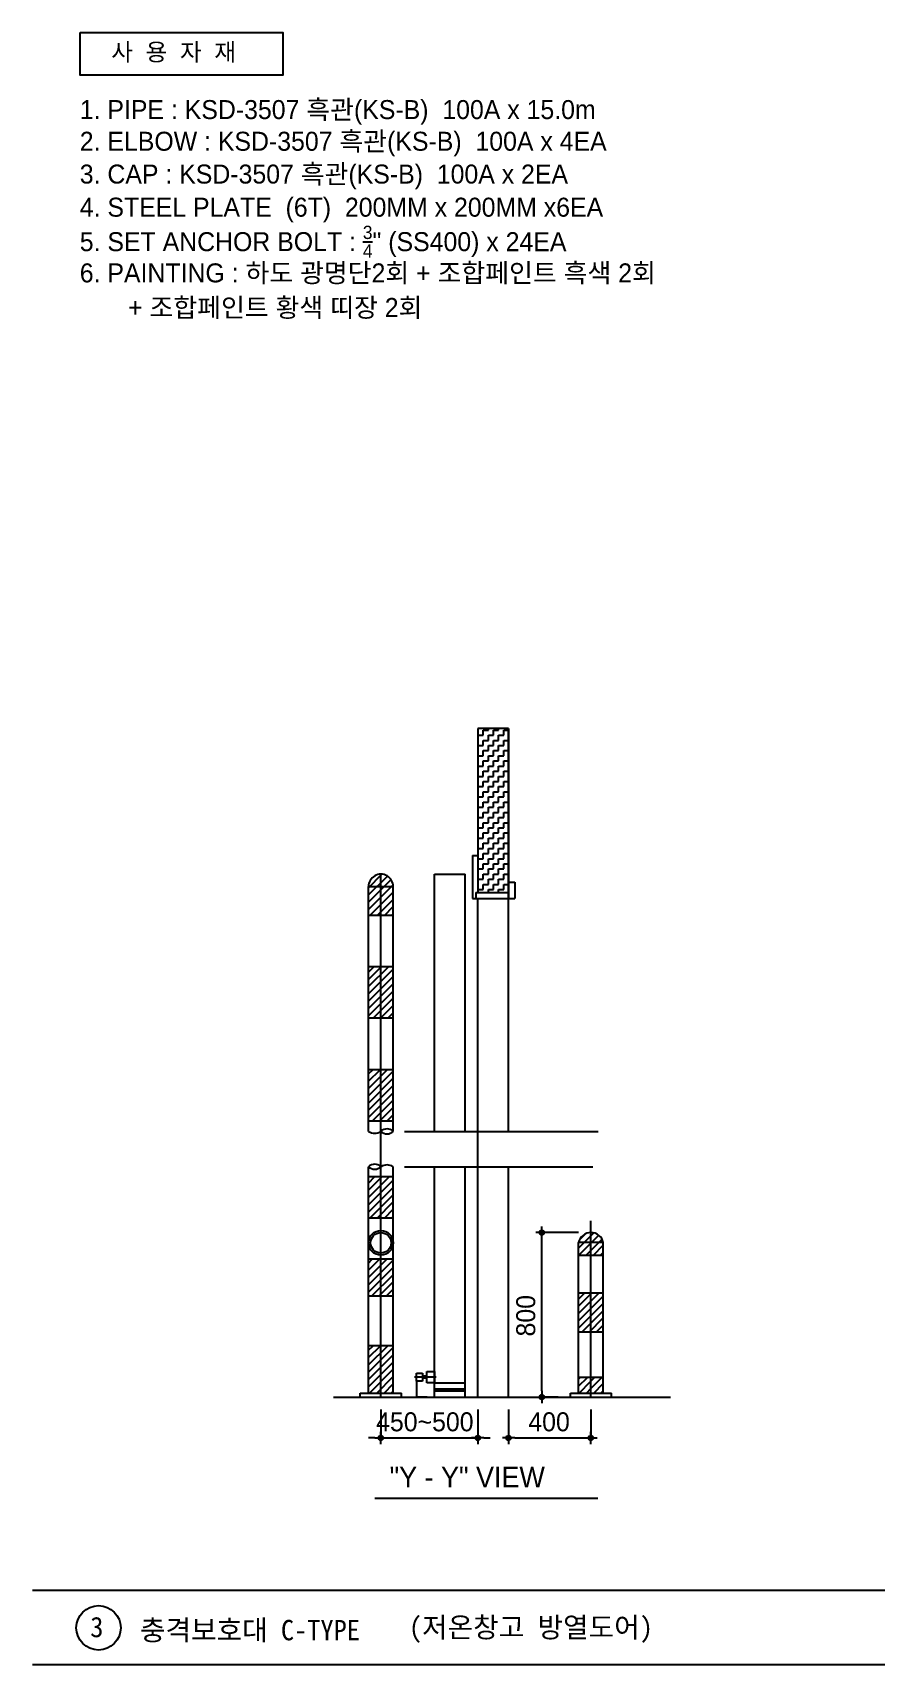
# Model space of a CAD drawing. Header units: millimetres. Extents: x 252735598 to 254973116, y 504272514 to 504550014.
# Drawn here: x 254814767 to 254842100, y 504273013 to 504325885 of the extents above; entities that cross this region are included whole.
import ezdxf

# ---------------------------------------------------------------- set-up
doc = ezdxf.new("R2010")
doc.units = ezdxf.units.MM
doc.linetypes.add('CENTER', pattern=[65, 60, -2, 1, -2])
for name, color, linetype in [('COL', 2, 'Continuous'), ('CON', 1, 'Continuous'), ('DIM', 7, 'Continuous'), ('HATCH', 8, 'Continuous'), ('TEX', 7, 'Continuous'), ('text-1', 3, 'Continuous'), ('TITLE', 7, 'Continuous')]:
    doc.layers.add(name, color=color, linetype=linetype)
doc.styles.add('GHS', font='malgun.ttf')
doc.styles.add('JAS(HY울릉도M)', font='')
doc.styles.add('울릉도L', font='')
doc.styles.add('울릉도M', font='')
doc.styles.get('JAS(HY울릉도M)').set_extended_font_data('Dotum')
doc.styles.get('울릉도L').set_extended_font_data('Dotum')
doc.styles.get('울릉도M').set_extended_font_data('DotumChe')

msp = doc.modelspace()

# ---------------------------------------------------------------- linework, layer by layer
for p, q in [((254830186.9, 504303342.2, 3333.3), (254829186.9, 504303342.2, 3333.3)), ((254829186.9, 504303286.1, 3333.3), (254829197.2, 504303286.1, 3333.3)), ((254829186.9, 504302952.7, 3333.3), (254829197.2, 504302952.7, 3333.3)), ((254829197.2, 504303286.1, 3333.3), (254829197.2, 504303342.2, 3333.3)), ((254829197.2, 504303119.4, 3333.3), (254829363.9, 504303119.4, 3333.3)), ((254829197.2, 504302952.7, 3333.3), (254829197.2, 504303119.4, 3333.3)), ((254829363.9, 504303286.1, 3333.3), (254829530.6, 504303286.1, 3333.3)), ((254829363.9, 504303119.4, 3333.3), (254829363.9, 504303286.1, 3333.3)), ((254829363.9, 504302952.7, 3333.3), (254829530.6, 504302952.7, 3333.3)), ((254829363.9, 504302786.1, 3333.3), (254829363.9, 504302952.7, 3333.3)), ((254829530.6, 504303286.1, 3333.3), (254829530.6, 504303342.2, 3333.3)), ((254829530.6, 504303119.4, 3333.3), (254829697.2, 504303119.4, 3333.3)), ((254829530.6, 504302952.7, 3333.3), (254829530.6, 504303119.4, 3333.3)), ((254829697.2, 504303286.1, 3333.3), (254829863.9, 504303286.1, 3333.3)), ((254829697.2, 504303119.4, 3333.3), (254829697.2, 504303286.1, 3333.3)), ((254829697.2, 504302952.7, 3333.3), (254829863.9, 504302952.7, 3333.3)), ((254829697.2, 504302786.1, 3333.3), (254829697.2, 504302952.7, 3333.3)), ((254829863.9, 504303286.1, 3333.3), (254829863.9, 504303342.2, 3333.3)), ((254829863.9, 504303119.4, 3333.3), (254830030.6, 504303119.4, 3333.3)), ((254829863.9, 504302952.7, 3333.3), (254829863.9, 504303119.4, 3333.3)), ((254830030.6, 504303286.1, 3333.3), (254830186.9, 504303286.1, 3333.3)), ((254830030.6, 504303119.4, 3333.3), (254830030.6, 504303286.1, 3333.3)), ((254830030.6, 504302952.7, 3333.3), (254830186.9, 504302952.7, 3333.3)), ((254830030.6, 504302786.1, 3333.3), (254830030.6, 504302952.7, 3333.3)), ((254829186.9, 504302619.4, 3333.3), (254829197.2, 504302619.4, 3333.3)), ((254829197.2, 504302786.1, 3333.3), (254829363.9, 504302786.1, 3333.3)), ((254829197.2, 504302619.4, 3333.3), (254829197.2, 504302786.1, 3333.3)), ((254829197.2, 504302452.7, 3333.3), (254829363.9, 504302452.7, 3333.3)), ((254829197.2, 504302286.1, 3333.3), (254829197.2, 504302452.7, 3333.3)), ((254829363.9, 504302619.4, 3333.3), (254829530.6, 504302619.4, 3333.3)), ((254829363.9, 504302452.7, 3333.3), (254829363.9, 504302619.4, 3333.3)), ((254829530.6, 504302786.1, 3333.3), (254829697.2, 504302786.1, 3333.3)), ((254829530.6, 504302619.4, 3333.3), (254829530.6, 504302786.1, 3333.3)), ((254829530.6, 504302452.7, 3333.3), (254829697.2, 504302452.7, 3333.3)), ((254829530.6, 504302286.1, 3333.3), (254829530.6, 504302452.7, 3333.3)), ((254829697.2, 504302619.4, 3333.3), (254829863.9, 504302619.4, 3333.3)), ((254829697.2, 504302452.7, 3333.3), (254829697.2, 504302619.4, 3333.3)), ((254829863.9, 504302786.1, 3333.3), (254830030.6, 504302786.1, 3333.3)), ((254829863.9, 504302619.4, 3333.3), (254829863.9, 504302786.1, 3333.3)), ((254829863.9, 504302452.7, 3333.3), (254830030.6, 504302452.7, 3333.3)), ((254829863.9, 504302286.1, 3333.3), (254829863.9, 504302452.7, 3333.3)), ((254830030.6, 504302619.4, 3333.3), (254830186.9, 504302619.4, 3333.3)), ((254830030.6, 504302452.7, 3333.3), (254830030.6, 504302619.4, 3333.3)), ((254829186.9, 504302286.1, 3333.3), (254829197.2, 504302286.1, 3333.3)), ((254829186.9, 504301952.7, 3333.3), (254829197.2, 504301952.7, 3333.3)), ((254829197.2, 504302119.4, 3333.3), (254829363.9, 504302119.4, 3333.3)), ((254829197.2, 504301952.7, 3333.3), (254829197.2, 504302119.4, 3333.3)), ((254829363.9, 504302286.1, 3333.3), (254829530.6, 504302286.1, 3333.3)), ((254829363.9, 504302119.4, 3333.3), (254829363.9, 504302286.1, 3333.3)), ((254829363.9, 504301952.7, 3333.3), (254829530.6, 504301952.7, 3333.3)), ((254829363.9, 504301786.1, 3333.3), (254829363.9, 504301952.7, 3333.3)), ((254829530.6, 504302119.4, 3333.3), (254829697.2, 504302119.4, 3333.3)), ((254829530.6, 504301952.7, 3333.3), (254829530.6, 504302119.4, 3333.3)), ((254829697.2, 504302286.1, 3333.3), (254829863.9, 504302286.1, 3333.3)), ((254829697.2, 504302119.4, 3333.3), (254829697.2, 504302286.1, 3333.3)), ((254829697.2, 504301952.7, 3333.3), (254829863.9, 504301952.7, 3333.3)), ((254829697.2, 504301786.1, 3333.3), (254829697.2, 504301952.7, 3333.3)), ((254829863.9, 504302119.4, 3333.3), (254830030.6, 504302119.4, 3333.3)), ((254829863.9, 504301952.7, 3333.3), (254829863.9, 504302119.4, 3333.3)), ((254830030.6, 504302286.1, 3333.3), (254830186.9, 504302286.1, 3333.3)), ((254830030.6, 504302119.4, 3333.3), (254830030.6, 504302286.1, 3333.3)), ((254830030.6, 504301952.7, 3333.3), (254830186.9, 504301952.7, 3333.3)), ((254830030.6, 504301786.1, 3333.3), (254830030.6, 504301952.7, 3333.3)), ((254829186.9, 504301619.4, 3333.3), (254829197.2, 504301619.4, 3333.3)), ((254829197.2, 504301786.1, 3333.3), (254829363.9, 504301786.1, 3333.3)), ((254829197.2, 504301619.4, 3333.3), (254829197.2, 504301786.1, 3333.3)), ((254829197.2, 504301452.7, 3333.3), (254829363.9, 504301452.7, 3333.3)), ((254829197.2, 504301286.1, 3333.3), (254829197.2, 504301452.7, 3333.3)), ((254829363.9, 504301619.4, 3333.3), (254829530.6, 504301619.4, 3333.3)), ((254829363.9, 504301452.7, 3333.3), (254829363.9, 504301619.4, 3333.3)), ((254829530.6, 504301786.1, 3333.3), (254829697.2, 504301786.1, 3333.3)), ((254829530.6, 504301619.4, 3333.3), (254829530.6, 504301786.1, 3333.3)), ((254829530.6, 504301452.7, 3333.3), (254829697.2, 504301452.7, 3333.3)), ((254829530.6, 504301286.1, 3333.3), (254829530.6, 504301452.7, 3333.3)), ((254829697.2, 504301619.4, 3333.3), (254829863.9, 504301619.4, 3333.3)), ((254829697.2, 504301452.7, 3333.3), (254829697.2, 504301619.4, 3333.3)), ((254829863.9, 504301786.1, 3333.3), (254830030.6, 504301786.1, 3333.3)), ((254829863.9, 504301619.4, 3333.3), (254829863.9, 504301786.1, 3333.3)), ((254829863.9, 504301452.7, 3333.3), (254830030.6, 504301452.7, 3333.3)), ((254829863.9, 504301286.1, 3333.3), (254829863.9, 504301452.7, 3333.3)), ((254830030.6, 504301619.4, 3333.3), (254830186.9, 504301619.4, 3333.3)), ((254830030.6, 504301452.7, 3333.3), (254830030.6, 504301619.4, 3333.3)), ((254829186.9, 504301286.1, 3333.3), (254829197.2, 504301286.1, 3333.3)), ((254829186.9, 504300952.7, 3333.3), (254829197.2, 504300952.7, 3333.3)), ((254829197.2, 504301119.4, 3333.3), (254829363.9, 504301119.4, 3333.3)), ((254829197.2, 504300952.7, 3333.3), (254829197.2, 504301119.4, 3333.3)), ((254829363.9, 504301286.1, 3333.3), (254829530.6, 504301286.1, 3333.3)), ((254829363.9, 504301119.4, 3333.3), (254829363.9, 504301286.1, 3333.3)), ((254829363.9, 504300952.7, 3333.3), (254829530.6, 504300952.7, 3333.3)), ((254829363.9, 504300786.1, 3333.3), (254829363.9, 504300952.7, 3333.3)), ((254829530.6, 504301119.4, 3333.3), (254829697.2, 504301119.4, 3333.3)), ((254829530.6, 504300952.7, 3333.3), (254829530.6, 504301119.4, 3333.3)), ((254829697.2, 504301286.1, 3333.3), (254829863.9, 504301286.1, 3333.3)), ((254829697.2, 504301119.4, 3333.3), (254829697.2, 504301286.1, 3333.3)), ((254829697.2, 504300952.7, 3333.3), (254829863.9, 504300952.7, 3333.3)), ((254829697.2, 504300786.1, 3333.3), (254829697.2, 504300952.7, 3333.3)), ((254829863.9, 504301119.4, 3333.3), (254830030.6, 504301119.4, 3333.3)), ((254829863.9, 504300952.7, 3333.3), (254829863.9, 504301119.4, 3333.3)), ((254830030.6, 504301286.1, 3333.3), (254830186.9, 504301286.1, 3333.3)), ((254830030.6, 504301119.4, 3333.3), (254830030.6, 504301286.1, 3333.3)), ((254830030.6, 504300952.7, 3333.3), (254830186.9, 504300952.7, 3333.3)), ((254830030.6, 504300786.1, 3333.3), (254830030.6, 504300952.7, 3333.3)), ((254829186.9, 504300619.4, 3333.3), (254829197.2, 504300619.4, 3333.3)), ((254829186.9, 504300286.1, 3333.3), (254829197.2, 504300286.1, 3333.3)), ((254829197.2, 504300786.1, 3333.3), (254829363.9, 504300786.1, 3333.3)), ((254829197.2, 504300619.4, 3333.3), (254829197.2, 504300786.1, 3333.3)), ((254829197.2, 504300452.7, 3333.3), (254829363.9, 504300452.7, 3333.3)), ((254829197.2, 504300286.1, 3333.3), (254829197.2, 504300452.7, 3333.3)), ((254829363.9, 504300619.4, 3333.3), (254829530.6, 504300619.4, 3333.3)), ((254829363.9, 504300452.7, 3333.3), (254829363.9, 504300619.4, 3333.3)), ((254829363.9, 504300286.1, 3333.3), (254829530.6, 504300286.1, 3333.3)), ((254829363.9, 504300119.4, 3333.3), (254829363.9, 504300286.1, 3333.3)), ((254829530.6, 504300786.1, 3333.3), (254829697.2, 504300786.1, 3333.3)), ((254829530.6, 504300619.4, 3333.3), (254829530.6, 504300786.1, 3333.3)), ((254829530.6, 504300452.7, 3333.3), (254829697.2, 504300452.7, 3333.3)), ((254829530.6, 504300286.1, 3333.3), (254829530.6, 504300452.7, 3333.3)), ((254829697.2, 504300619.4, 3333.3), (254829863.9, 504300619.4, 3333.3)), ((254829697.2, 504300452.7, 3333.3), (254829697.2, 504300619.4, 3333.3)), ((254829697.2, 504300286.1, 3333.3), (254829863.9, 504300286.1, 3333.3)), ((254829697.2, 504300119.4, 3333.3), (254829697.2, 504300286.1, 3333.3)), ((254829863.9, 504300786.1, 3333.3), (254830030.6, 504300786.1, 3333.3)), ((254829863.9, 504300619.4, 3333.3), (254829863.9, 504300786.1, 3333.3)), ((254829863.9, 504300452.7, 3333.3), (254830030.6, 504300452.7, 3333.3)), ((254829863.9, 504300286.1, 3333.3), (254829863.9, 504300452.7, 3333.3)), ((254830030.6, 504300619.4, 3333.3), (254830186.9, 504300619.4, 3333.3)), ((254830030.6, 504300452.7, 3333.3), (254830030.6, 504300619.4, 3333.3)), ((254830030.6, 504300286.1, 3333.3), (254830186.9, 504300286.1, 3333.3)), ((254830030.6, 504300119.4, 3333.3), (254830030.6, 504300286.1, 3333.3)), ((254829186.9, 504299952.7, 3333.3), (254829197.2, 504299952.7, 3333.3)), ((254829197.2, 504300119.4, 3333.3), (254829363.9, 504300119.4, 3333.3)), ((254829197.2, 504299952.7, 3333.3), (254829197.2, 504300119.4, 3333.3)), ((254829197.2, 504299786.1, 3333.3), (254829363.9, 504299786.1, 3333.3)), ((254829197.2, 504299619.4, 3333.3), (254829197.2, 504299786.1, 3333.3)), ((254829363.9, 504299952.7, 3333.3), (254829530.6, 504299952.7, 3333.3)), ((254829363.9, 504299786.1, 3333.3), (254829363.9, 504299952.7, 3333.3)), ((254829530.6, 504300119.4, 3333.3), (254829697.2, 504300119.4, 3333.3)), ((254829530.6, 504299952.7, 3333.3), (254829530.6, 504300119.4, 3333.3)), ((254829530.6, 504299786.1, 3333.3), (254829697.2, 504299786.1, 3333.3)), ((254829530.6, 504299619.4, 3333.3), (254829530.6, 504299786.1, 3333.3)), ((254829697.2, 504299952.7, 3333.3), (254829863.9, 504299952.7, 3333.3)), ((254829697.2, 504299786.1, 3333.3), (254829697.2, 504299952.7, 3333.3)), ((254829863.9, 504300119.4, 3333.3), (254830030.6, 504300119.4, 3333.3)), ((254829863.9, 504299952.7, 3333.3), (254829863.9, 504300119.4, 3333.3)), ((254829863.9, 504299786.1, 3333.3), (254830030.6, 504299786.1, 3333.3)), ((254829863.9, 504299619.4, 3333.3), (254829863.9, 504299786.1, 3333.3)), ((254830030.6, 504299952.7, 3333.3), (254830186.9, 504299952.7, 3333.3)), ((254830030.6, 504299786.1, 3333.3), (254830030.6, 504299952.7, 3333.3)), ((254829186.9, 504299619.4, 3333.3), (254829197.2, 504299619.4, 3333.3)), ((254829186.9, 504299286.1, 3333.3), (254829197.2, 504299286.1, 3333.3)), ((254829197.2, 504299452.7, 3333.3), (254829363.9, 504299452.7, 3333.3)), ((254829197.2, 504299286.1, 3333.3), (254829197.2, 504299452.7, 3333.3)), ((254829363.9, 504299619.4, 3333.3), (254829530.6, 504299619.4, 3333.3)), ((254829363.9, 504299452.7, 3333.3), (254829363.9, 504299619.4, 3333.3)), ((254829363.9, 504299286.1, 3333.3), (254829530.6, 504299286.1, 3333.3)), ((254829363.9, 504299119.4, 3333.3), (254829363.9, 504299286.1, 3333.3)), ((254829530.6, 504299452.7, 3333.3), (254829697.2, 504299452.7, 3333.3)), ((254829530.6, 504299286.1, 3333.3), (254829530.6, 504299452.7, 3333.3)), ((254829697.2, 504299619.4, 3333.3), (254829863.9, 504299619.4, 3333.3)), ((254829697.2, 504299452.7, 3333.3), (254829697.2, 504299619.4, 3333.3)), ((254829697.2, 504299286.1, 3333.3), (254829863.9, 504299286.1, 3333.3)), ((254829697.2, 504299119.4, 3333.3), (254829697.2, 504299286.1, 3333.3)), ((254829863.9, 504299452.7, 3333.3), (254830030.6, 504299452.7, 3333.3)), ((254829863.9, 504299286.1, 3333.3), (254829863.9, 504299452.7, 3333.3)), ((254830030.6, 504299619.4, 3333.3), (254830186.9, 504299619.4, 3333.3)), ((254830030.6, 504299452.7, 3333.3), (254830030.6, 504299619.4, 3333.3)), ((254830030.6, 504299286.1, 3333.3), (254830186.9, 504299286.1, 3333.3)), ((254830030.6, 504299119.4, 3333.3), (254830030.6, 504299286.1, 3333.3)), ((254829186.9, 504298952.7, 3333.3), (254829197.2, 504298952.7, 3333.3)), ((254829197.2, 504299119.4, 3333.3), (254829363.9, 504299119.4, 3333.3)), ((254829197.2, 504298952.7, 3333.3), (254829197.2, 504299119.4, 3333.3)), ((254829197.2, 504298786.1, 3333.3), (254829363.9, 504298786.1, 3333.3)), ((254829197.2, 504298619.4, 3333.3), (254829197.2, 504298786.1, 3333.3)), ((254829363.9, 504298952.7, 3333.3), (254829530.6, 504298952.7, 3333.3)), ((254829363.9, 504298786.1, 3333.3), (254829363.9, 504298952.7, 3333.3)), ((254829530.6, 504299119.4, 3333.3), (254829697.2, 504299119.4, 3333.3)), ((254829530.6, 504298952.7, 3333.3), (254829530.6, 504299119.4, 3333.3)), ((254829530.6, 504298786.1, 3333.3), (254829697.2, 504298786.1, 3333.3)), ((254829530.6, 504298619.4, 3333.3), (254829530.6, 504298786.1, 3333.3)), ((254829697.2, 504298952.7, 3333.3), (254829863.9, 504298952.7, 3333.3)), ((254829697.2, 504298786.1, 3333.3), (254829697.2, 504298952.7, 3333.3)), ((254829863.9, 504299119.4, 3333.3), (254830030.6, 504299119.4, 3333.3)), ((254829863.9, 504298952.7, 3333.3), (254829863.9, 504299119.4, 3333.3)), ((254829863.9, 504298786.1, 3333.3), (254830030.6, 504298786.1, 3333.3)), ((254829863.9, 504298619.4, 3333.3), (254829863.9, 504298786.1, 3333.3)), ((254830030.6, 504298952.7, 3333.3), (254830186.9, 504298952.7, 3333.3)), ((254830030.6, 504298786.1, 3333.3), (254830030.6, 504298952.7, 3333.3)), ((254829186.9, 504298619.4, 3333.3), (254829197.2, 504298619.4, 3333.3)), ((254829186.9, 504298286.1, 3333.3), (254829197.2, 504298286.1, 3333.3)), ((254829197.2, 504298452.7, 3333.3), (254829363.9, 504298452.7, 3333.3)), ((254829197.2, 504298286.1, 3333.3), (254829197.2, 504298452.7, 3333.3)), ((254829363.9, 504298619.4, 3333.3), (254829530.6, 504298619.4, 3333.3)), ((254829363.9, 504298452.7, 3333.3), (254829363.9, 504298619.4, 3333.3)), ((254829363.9, 504298286.1, 3333.3), (254829530.6, 504298286.1, 3333.3)), ((254829363.9, 504298119.4, 3333.3), (254829363.9, 504298286.1, 3333.3)), ((254829530.6, 504298452.7, 3333.3), (254829697.2, 504298452.7, 3333.3)), ((254829530.6, 504298286.1, 3333.3), (254829530.6, 504298452.7, 3333.3)), ((254829697.2, 504298619.4, 3333.3), (254829863.9, 504298619.4, 3333.3)), ((254829697.2, 504298452.7, 3333.3), (254829697.2, 504298619.4, 3333.3)), ((254829697.2, 504298286.1, 3333.3), (254829863.9, 504298286.1, 3333.3)), ((254829697.2, 504298119.4, 3333.3), (254829697.2, 504298286.1, 3333.3)), ((254829863.9, 504298452.7, 3333.3), (254830030.6, 504298452.7, 3333.3)), ((254829863.9, 504298286.1, 3333.3), (254829863.9, 504298452.7, 3333.3)), ((254830030.6, 504298619.4, 3333.3), (254830186.9, 504298619.4, 3333.3)), ((254830030.6, 504298452.7, 3333.3), (254830030.6, 504298619.4, 3333.3)), ((254830030.6, 504298286.1, 3333.3), (254830186.9, 504298286.1, 3333.3)), ((254830030.6, 504298119.4, 3333.3), (254830030.6, 504298286.1, 3333.3)), ((254829197.2, 504298119.4, 3333.3), (254829363.9, 504298119.4, 3333.3)), ((254829197.2, 504298025.3, 3333.3), (254829197.2, 504298119.4, 3333.3)), ((254829530.6, 504298119.4, 3333.3), (254829697.2, 504298119.4, 3333.3)), ((254829530.6, 504298025.3, 3333.3), (254829530.6, 504298119.4, 3333.3)), ((254829863.9, 504298119.4, 3333.3), (254830030.6, 504298119.4, 3333.3)), ((254829863.9, 504298025.3, 3333.3), (254829863.9, 504298119.4, 3333.3))]:
    msp.add_line(p, q)
at = {"layer": 'COL'}
msp.add_circle((254816901.2, 504274197.5, 3333.3), 720, dxfattribs=at)
at = {"layer": 'CON'}
for p, q in [((254829186.9, 504303342.2, 3333.3), (254829186.9, 504298025.3, 3333.3)), ((254830186.9, 504303342.2, 3333.3), (254830186.9, 504297825.3, 3333.3)), ((254830186.9, 504303342.2, 3333.3), (254830186.9, 504298025.3, 3333.3)), ((254829020.2, 504299225.3, 3333.3), (254829186.9, 504299225.3, 3333.3)), ((254829020.2, 504299225.3, 3333.3), (254829020.2, 504297825.3, 3333.3)), ((254825648.3, 504290282.6, 3333.3), (254825648.3, 504298215.9, 3333.3)), ((254825648.3, 504298215.9, 3333.3), (254826448.3, 504298215.9, 3333.3)), ((254826448.3, 504290282.6, 3333.3), (254826448.3, 504298215.9, 3333.3)), ((254827781.6, 504290282.6, 3333.3), (254827781.6, 504298615.9, 3333.3)), ((254827781.6, 504298615.9, 3333.3), (254828781.6, 504298615.9, 3333.3)), ((254828781.6, 504290282.6, 3333.3), (254828781.6, 504298615.9, 3333.3)), ((254830186.9, 504298358.7, 3333.3), (254830386.9, 504298358.7, 3333.3)), ((254830386.9, 504298358.7, 3333.3), (254830386.9, 504297825.3, 3333.3)), ((254829020.2, 504297825.3, 3333.3), (254830386.9, 504297825.3, 3333.3)), ((254829120.2, 504298025.3, 3333.3), (254830186.9, 504298025.3, 3333.3)), ((254829120.2, 504298025.3, 3333.3), (254829120.2, 504297825.3, 3333.3)), ((254826448.3, 504297282.6, 3333.3), (254825648.3, 504297282.6, 3333.3)), ((254826448.3, 504295615.9, 3333.3), (254825648.3, 504295615.9, 3333.3)), ((254826448.3, 504293949.3, 3333.3), (254825648.3, 504293949.3, 3333.3)), ((254826448.3, 504292282.6, 3333.3), (254825648.3, 504292282.6, 3333.3)), ((254826448.3, 504290615.9, 3333.3), (254825648.3, 504290615.9, 3333.3)), ((254825648.3, 504281805.4, 3333.3), (254825648.3, 504289138.8, 3333.3)), ((254826448.3, 504288805.4, 3333.3), (254825648.3, 504288805.4, 3333.3)), ((254826448.3, 504281805.4, 3333.3), (254826448.3, 504289138.8, 3333.3)), ((254827781.6, 504281672.1, 3333.3), (254827781.6, 504289138.8, 3333.3)), ((254828781.6, 504281672.1, 3333.3), (254828781.6, 504289138.8, 3333.3)), ((254830186.9, 504281672.1, 3333.3), (254830186.9, 504289138.8, 3333.3)), ((254826448.3, 504287472.1, 3333.3), (254825648.3, 504287472.1, 3333.3)), ((254832453.6, 504281805.4, 3333.3), (254832453.6, 504286681.6, 3333.3)), ((254833253.6, 504286681.6, 3333.3), (254832453.6, 504286681.6, 3333.3)), ((254833253.6, 504281805.4, 3333.3), (254833253.6, 504286681.6, 3333.3)), ((254826448.3, 504286138.8, 3333.3), (254825648.3, 504286138.8, 3333.3)), ((254832453.6, 504286272.1, 3333.3), (254833253.6, 504286272.1, 3333.3)), ((254833253.6, 504285041, 3333.3), (254832453.6, 504285041, 3333.3)), ((254826448.3, 504284938.8, 3333.3), (254825648.3, 504284938.8, 3333.3)), ((254833253.6, 504283774.3, 3333.3), (254832453.6, 504283774.3, 3333.3)), ((254826448.3, 504283338.8, 3333.3), (254825648.3, 504283338.8, 3333.3)), ((254827844, 504282318.2, 3333.3), (254827135.5, 504282318.2, 3333.3)), ((254827201.5, 504282187.3, 3333.3), (254827201.5, 504282449.1, 3333.3)), ((254827201.5, 504282449.1, 3333.3), (254827399.9, 504282449.1, 3333.3)), ((254827399.9, 504282449.1, 3333.3), (254827399.9, 504282187.3, 3333.3)), ((254827534.1, 504282351.5, 3333.3), (254827399.9, 504282351.5, 3333.3)), ((254827534.1, 504282138.8, 3333.3), (254827534.1, 504282497.6, 3333.3)), ((254827534.1, 504282497.6, 3333.3), (254827781.6, 504282497.6, 3333.3)), ((254827781.6, 504282497.6, 3333.3), (254827781.6, 504282138.8, 3333.3)), ((254833253.6, 504282307.7, 3333.3), (254832453.6, 504282307.7, 3333.3)), ((254825381.6, 504281805.4, 3333.3), (254826715, 504281805.4, 3333.3)), ((254825381.6, 504281672.1, 3333.3), (254825381.6, 504281805.4, 3333.3)), ((254826715, 504281672.1, 3333.3), (254826715, 504281805.4, 3333.3)), ((254827201.5, 504282187.3, 3333.3), (254827201.5, 504281672.1, 3333.3)), ((254827399.9, 504282187.3, 3333.3), (254827201.5, 504282187.3, 3333.3)), ((254827534.1, 504282284.9, 3333.3), (254827399.9, 504282284.9, 3333.3)), ((254827781.6, 504282138.8, 3333.3), (254827534.1, 504282138.8, 3333.3)), ((254827781.6, 504282138.8, 3333.3), (254828781.6, 504282138.8, 3333.3)), ((254827781.6, 504281938.8, 3333.3), (254828781.6, 504281938.8, 3333.3)), ((254827781.6, 504281872.1, 3333.3), (254828781.6, 504281872.1, 3333.3)), ((254832186.9, 504281805.4, 3333.3), (254833520.2, 504281805.4, 3333.3)), ((254832186.9, 504281672.1, 3333.3), (254832186.9, 504281805.4, 3333.3)), ((254833520.2, 504281672.1, 3333.3), (254833520.2, 504281805.4, 3333.3)), ((254827201.5, 504281678.8, 3333.3), (254827545.1, 504281678.8, 3333.3)), ((254827201.5, 504281672.1, 3333.3), (254827545.1, 504281672.1, 3333.3)), ((254827486.4, 504281699.3, 3333.3), (254827486.4, 504281645.9, 3333.3)), ((254827545.1, 504281672.1, 3333.3), (254827545.1, 504281678.8, 3333.3)), ((254825852.4, 504278394.3, 3333.3), (254833079.3, 504278394.3, 3333.3))]:
    msp.add_line(p, q, dxfattribs=at)
at = {"layer": 'CON', "color": 1}
for p, q in [((254830186.9, 504290282.6, 3333.3), (254830186.9, 504303319.6, 3333.3)), ((254826048.3, 504281672.1, 3333.3), (254826048.3, 504298615.9, 3333.3)), ((254829186.9, 504281672.1, 3333.3), (254829186.9, 504297825.3, 3333.3)), ((254832853.6, 504281672.1, 3333.3), (254832853.6, 504287382, 3333.3)), ((254824512.8, 504281672.1, 3333.3), (254835429.8, 504281672.1, 3333.3))]:
    msp.add_line(p, q, dxfattribs=at)
at = {"layer": 'CON', "color": 3}
for p, q in [((254825648.3, 504298179.8, 3333.3), (254826082.9, 504298614.4, 3333.3)), ((254825648.3, 504297944.1, 3333.3), (254826259.7, 504298555.5, 3333.3)), ((254825648.3, 504297708.4, 3333.3), (254826379.8, 504298439.8, 3333.3)), ((254825648.3, 504297472.7, 3333.3), (254826444.8, 504298269.1, 3333.3)), ((254825693.9, 504297282.6, 3333.3), (254826448.3, 504298037, 3333.3)), ((254825929.6, 504297282.6, 3333.3), (254826448.3, 504297801.3, 3333.3)), ((254826165.3, 504297282.6, 3333.3), (254826448.3, 504297565.6, 3333.3)), ((254826401, 504297282.6, 3333.3), (254826448.3, 504297329.9, 3333.3)), ((254825648.3, 504295445, 3333.3), (254825819.2, 504295615.9, 3333.3)), ((254825648.3, 504295209.3, 3333.3), (254826054.9, 504295615.9, 3333.3)), ((254825648.3, 504294973.6, 3333.3), (254826290.6, 504295615.9, 3333.3)), ((254825648.3, 504294737.9, 3333.3), (254826448.3, 504295537.9, 3333.3)), ((254825648.3, 504294502.2, 3333.3), (254826448.3, 504295302.2, 3333.3)), ((254825648.3, 504294266.5, 3333.3), (254826448.3, 504295066.5, 3333.3)), ((254825648.3, 504294030.8, 3333.3), (254826448.3, 504294830.8, 3333.3)), ((254825802.4, 504293949.3, 3333.3), (254826448.3, 504294595.1, 3333.3)), ((254826038.1, 504293949.3, 3333.3), (254826048.3, 504293959.4, 3333.3)), ((254826048.3, 504293959.4, 3333.3), (254826448.3, 504294359.4, 3333.3)), ((254826273.8, 504293949.3, 3333.3), (254826448.3, 504294123.7, 3333.3)), ((254825648.3, 504292145.2, 3333.3), (254825785.7, 504292282.6, 3333.3)), ((254825648.3, 504291909.5, 3333.3), (254826021.4, 504292282.6, 3333.3)), ((254825648.3, 504291673.8, 3333.3), (254826257.1, 504292282.6, 3333.3)), ((254825648.3, 504291438.1, 3333.3), (254826448.3, 504292238.1, 3333.3)), ((254825648.3, 504291202.4, 3333.3), (254826448.3, 504292002.4, 3333.3)), ((254825648.3, 504290966.7, 3333.3), (254826448.3, 504291766.7, 3333.3)), ((254825648.3, 504290731, 3333.3), (254826448.3, 504291531, 3333.3)), ((254825768.9, 504290615.9, 3333.3), (254826448.3, 504291295.3, 3333.3)), ((254826004.6, 504290615.9, 3333.3), (254826448.3, 504291059.6, 3333.3)), ((254826240.3, 504290615.9, 3333.3), (254826448.3, 504290823.9, 3333.3)), ((254825648.3, 504288609.7, 3333.3), (254825844.1, 504288805.4, 3333.3)), ((254825648.3, 504288374, 3333.3), (254826079.8, 504288805.4, 3333.3)), ((254825648.3, 504288138.3, 3333.3), (254826315.5, 504288805.4, 3333.3)), ((254825648.3, 504287902.6, 3333.3), (254826448.3, 504288702.6, 3333.3)), ((254825648.3, 504287666.9, 3333.3), (254826448.3, 504288466.9, 3333.3)), ((254825689.2, 504287472.1, 3333.3), (254826448.3, 504288231.2, 3333.3)), ((254825924.9, 504287472.1, 3333.3), (254826448.3, 504287995.5, 3333.3)), ((254826160.6, 504287472.1, 3333.3), (254826448.3, 504287759.8, 3333.3)), ((254826396.3, 504287472.1, 3333.3), (254826448.3, 504287524.1, 3333.3)), ((254832453.6, 504286501.6, 3333.3), (254832946.6, 504286994.7, 3333.3)), ((254832459.7, 504286272.1, 3333.3), (254833105.9, 504286918.3, 3333.3)), ((254832480.7, 504286764.5, 3333.3), (254832685.5, 504286969.3, 3333.3)), ((254832695.4, 504286272.1, 3333.3), (254833213.6, 504286790.3, 3333.3)), ((254832931.1, 504286272.1, 3333.3), (254833253.6, 504286594.5, 3333.3)), ((254825648.3, 504286017, 3333.3), (254825770.1, 504286138.8, 3333.3)), ((254825648.3, 504285781.3, 3333.3), (254826005.8, 504286138.8, 3333.3)), ((254825648.3, 504285545.5, 3333.3), (254826241.5, 504286138.8, 3333.3)), ((254825648.3, 504285309.8, 3333.3), (254826448.3, 504286109.8, 3333.3)), ((254833166.8, 504286272.1, 3333.3), (254833253.6, 504286358.8, 3333.3)), ((254825648.3, 504285074.1, 3333.3), (254826448.3, 504285874.1, 3333.3)), ((254825748.6, 504284938.8, 3333.3), (254826448.3, 504285638.4, 3333.3)), ((254825984.3, 504284938.8, 3333.3), (254826448.3, 504285402.7, 3333.3)), ((254826220, 504284938.8, 3333.3), (254826448.3, 504285167, 3333.3)), ((254832453.6, 504284851.7, 3333.3), (254832642.8, 504285041, 3333.3)), ((254832453.6, 504284380.3, 3333.3), (254833114.2, 504285041, 3333.3)), ((254832453.6, 504284616, 3333.3), (254832853.6, 504285016, 3333.3)), ((254832453.6, 504284144.6, 3333.3), (254833253.6, 504284944.6, 3333.3)), ((254832853.6, 504285016, 3333.3), (254832878.5, 504285041, 3333.3)), ((254832453.6, 504283908.9, 3333.3), (254833253.6, 504284708.9, 3333.3)), ((254832554.7, 504283774.3, 3333.3), (254833253.6, 504284473.2, 3333.3)), ((254832790.4, 504283774.3, 3333.3), (254833253.6, 504284237.5, 3333.3)), ((254833026.1, 504283774.3, 3333.3), (254833253.6, 504284001.8, 3333.3)), ((254825648.3, 504283188.5, 3333.3), (254825798.5, 504283338.8, 3333.3)), ((254825648.3, 504282952.8, 3333.3), (254826034.2, 504283338.8, 3333.3)), ((254825648.3, 504282717.1, 3333.3), (254826269.9, 504283338.8, 3333.3)), ((254825648.3, 504282481.4, 3333.3), (254826448.3, 504283281.4, 3333.3)), ((254825648.3, 504282245.7, 3333.3), (254826448.3, 504283045.7, 3333.3)), ((254825648.3, 504282010, 3333.3), (254826448.3, 504282810, 3333.3)), ((254825679.4, 504281805.4, 3333.3), (254826448.3, 504282574.3, 3333.3)), ((254825915.1, 504281805.4, 3333.3), (254826448.3, 504282338.6, 3333.3)), ((254832453.6, 504282259, 3333.3), (254832502.2, 504282307.7, 3333.3)), ((254832453.6, 504282023.3, 3333.3), (254832737.9, 504282307.7, 3333.3)), ((254832853.6, 504282187.6, 3333.3), (254832973.6, 504282307.7, 3333.3)), ((254832853.6, 504281951.9, 3333.3), (254833209.3, 504282307.7, 3333.3)), ((254826150.8, 504281805.4, 3333.3), (254826448.3, 504282102.9, 3333.3)), ((254826386.5, 504281805.4, 3333.3), (254826448.3, 504281867.2, 3333.3)), ((254832471.4, 504281805.4, 3333.3), (254832853.6, 504282187.6, 3333.3)), ((254832707.1, 504281805.4, 3333.3), (254832853.6, 504281951.9, 3333.3)), ((254832942.8, 504281805.4, 3333.3), (254833253.6, 504282116.2, 3333.3)), ((254833178.5, 504281805.4, 3333.3), (254833253.6, 504281880.5, 3333.3))]:
    msp.add_line(p, q, dxfattribs=at)
at = {"layer": 'CON', "color": 3, "linetype": 'CENTER'}
for p, q in [((254826813.7, 504290282.6, 3333.3), (254833087.6, 504290282.6, 3333.3)), ((254826813.7, 504289138.8, 3333.3), (254832917.3, 504289138.8, 3333.3))]:
    msp.add_line(p, q, dxfattribs=at)
at = {"layer": 'CON', "elevation": 3333.3}
msp.add_lwpolyline([(254816306.5, 504325885.1), (254822870.4, 504325885.1), (254822870.4, 504324510.7), (254816306.5, 504324510.7)], close=True, dxfattribs=at)
at = {"layer": 'CON'}
for radius in [400, 333.3]:
    msp.add_circle((254826048.3, 504286672.1, 3333.3), radius, dxfattribs=at)
for centre, radius, start, end in [((254826048.3, 504298215.9, 3333.3), 400, 359.99853, 180.00147), ((254825848.3, 504290608.6, 3333.3), 382.4, 238.46965, 301.53035), ((254826248.3, 504290072.5, 3333.3), 290.1, 46.41428, 133.58572), ((254826248.3, 504290492.7, 3333.3), 290.1, 226.41428, 313.58572), ((254825848.3, 504288928.6, 3333.3), 290.1, 46.41428, 133.58572), ((254826248.3, 504288812.8, 3333.3), 382.4, 58.46965, 121.53035), ((254825848.3, 504289348.9, 3333.3), 290.1, 226.41428, 313.58572), ((254832853.6, 504286596.5, 3333.3), 409, 12.00969, 167.99031)]:
    msp.add_arc(centre, radius, start, end, dxfattribs=at)
at = {"layer": 'DIM', "color": 0}
for p, q in [((254831262.9, 504286805.4, 3333.3), (254831262.9, 504287205.4, 3333.3)), ((254831462.9, 504287005.4, 3333.3), (254831062.9, 504287005.4, 3333.3)), ((254831262.9, 504281872.1, 3333.3), (254831262.9, 504281472.1, 3333.3)), ((254831062.9, 504281672.1, 3333.3), (254831462.9, 504281672.1, 3333.3)), ((254825848.3, 504280350.6, 3333.3), (254826248.3, 504280350.6, 3333.3)), ((254826048.3, 504280150.6, 3333.3), (254826048.3, 504280550.6, 3333.3)), ((254829386.9, 504280350.6, 3333.3), (254828986.9, 504280350.6, 3333.3)), ((254829186.9, 504280550.6, 3333.3), (254829186.9, 504280150.6, 3333.3)), ((254830386.9, 504280350.6, 3333.3), (254829986.9, 504280350.6, 3333.3)), ((254830186.9, 504280550.6, 3333.3), (254830186.9, 504280150.6, 3333.3)), ((254832653.6, 504280350.6, 3333.3), (254833053.6, 504280350.6, 3333.3)), ((254832853.6, 504280150.6, 3333.3), (254832853.6, 504280550.6, 3333.3))]:
    msp.add_line(p, q, dxfattribs=at)
at = {"layer": 'DIM', "color": 9}
for p, q in [((254832453.6, 504287005.4, 3333.3), (254831262.9, 504287005.4, 3333.3)), ((254831262.9, 504281872.1, 3333.3), (254831262.9, 504286805.4, 3333.3)), ((254826048.3, 504281272.1, 3333.3), (254826048.3, 504280350.6, 3333.3)), ((254829186.9, 504281272.1, 3333.3), (254829186.9, 504280350.6, 3333.3)), ((254830186.9, 504281272.1, 3333.3), (254830186.9, 504280350.6, 3333.3)), ((254831786.9, 504281672.1, 3333.3), (254831262.9, 504281672.1, 3333.3)), ((254832853.6, 504281272.1, 3333.3), (254832853.6, 504280350.6, 3333.3)), ((254825848.3, 504280350.6, 3333.3), (254825648.3, 504280350.6, 3333.3)), ((254826048.3, 504280350.6, 3333.3), (254829186.9, 504280350.6, 3333.3)), ((254829386.9, 504280350.6, 3333.3), (254829586.9, 504280350.6, 3333.3)), ((254830386.9, 504280350.6, 3333.3), (254832653.6, 504280350.6, 3333.3))]:
    msp.add_line(p, q, dxfattribs=at)
at = {"layer": 'DIM', "color": 0}
for centre, radius in [((254831262.9, 504287005.4, 3333.3), 75), ((254831262.9, 504287005.4, 3333.3), 37.5), ((254831262.9, 504281672.1, 3333.3), 75), ((254831262.9, 504281672.1, 3333.3), 37.5), ((254826048.3, 504280350.6, 3333.3), 75), ((254826048.3, 504280350.6, 3333.3), 37.5), ((254829186.9, 504280350.6, 3333.3), 75), ((254829186.9, 504280350.6, 3333.3), 37.5), ((254830186.9, 504280350.6, 3333.3), 75), ((254830186.9, 504280350.6, 3333.3), 37.5), ((254832853.6, 504280350.6, 3333.3), 75), ((254832853.6, 504280350.6, 3333.3), 37.5)]:
    msp.add_circle(centre, radius, dxfattribs=at)
at = {"layer": 'HATCH', "color": 253}
for p, q in [((254814766.5, 504275413, 3333.3), (254959566.5, 504275413, 3333.3)), ((254814766.5, 504273013, 3333.3), (254959566.5, 504273013, 3333.3))]:
    msp.add_line(p, q, dxfattribs=at)

# ---------------------------------------------------------------- texts
at = {"layer": 'CON', "color": 3, "insert": (254817311.1, 504325538.8, 3333.3), "char_height": 561.945, "width": 14997.266, "attachment_point": 1, "style": 'GHS'}
msp.add_mtext('{\\fGulim|b0|i0|c129|p50;\\C7;사  용  자  재}', dxfattribs=at)
at = {"layer": 'TEX', "style": '울릉도M'}
for s, p in [('3', (254816633.1, 504273893.3, 3333.3)), ('충격보호대 C-TYPE', (254818242.9, 504273793.5, 3333.3)), ('(저온창고 방열도어)', (254826955.9, 504273884.1, 3333.3))]:
    msp.add_text(s, height=660, dxfattribs=at).set_placement(p)
at = {"layer": 'text-1', "style": 'JAS(HY울릉도M)'}
msp.add_text('800', height=615.38, rotation=90, dxfattribs=at).set_placement((254831048.6, 504283638.1, 3333.3))
for s, p in [('450~500', (254825893.9, 504280564.9, 3333.3)), ('400', (254830825.1, 504280564.9, 3333.3))]:
    msp.add_text(s, height=615.38, dxfattribs=at).set_placement(p)
at = {"layer": 'text-1', "width": 39992.711, "attachment_point": 1, "style": 'JAS(HY울릉도M)'}
for s, insert, char_height in [('{\\fGulim|b0|i0|c129|p50;\\C7;1. PIPE : KSD-3507 흑관(KS-B)  100A x 15.0m}', (254816293.6, 504323699.4, 3333.3), 615.385), ('{\\fGulim|b0|i0|c129|p50;\\C7;2. ELBOW : KSD-3507 흑관(KS-B)  100A x 4EA}', (254816293.6, 504322673.5, 3333.3), 615.385), ('{\\fGulim|b0|i0|c129|p50;\\C7;3. CAP : KSD-3507 흑관(KS-B)  100A x 2EA}', (254816293.6, 504321609.9, 3333.3), 615.385), ('{\\fGulim|b0|i0|c129|p50;\\C7;4. STEEL PLATE  (6T)  200MM x 200MM x6EA}', (254816293.6, 504320536.6, 3333.3), 615.385), ('\\A1;{\\fGulim|b0|i0|c129|p50;\\C7;5. SET ANCHOR BOLT : \\H0.7x;\\C256;\\S3/4;\\H1.429x;" (S\\C7;S400) x 24EA}', (254816293.6, 504319628.8, 3333.3), 615.3846), ('\\A1;{\\fGulim|b0|i0|c129|p50;\\C7;6. PAINTING : 하도 광명단2회 + 조합페인트 흑색 2회 }', (254816293.6, 504318407.7, 3333.3), 615.385), ('\\A1;{\\fGulim|b0|i0|c129|p50;\\C7;       + 조합페인트 황색 띠장 2회}', (254816293.6, 504317287.7, 3333.3), 615.385)]:
    msp.add_mtext(s, dxfattribs=dict(at, insert=insert, char_height=char_height))
at = {"layer": 'TITLE', "style": '울릉도L'}
msp.add_text('"Y - Y" VIEW', height=666.667, dxfattribs=at).set_placement((254826330.8, 504278748.4, 3333.3))

doc.saveas('drawing.dxf')
